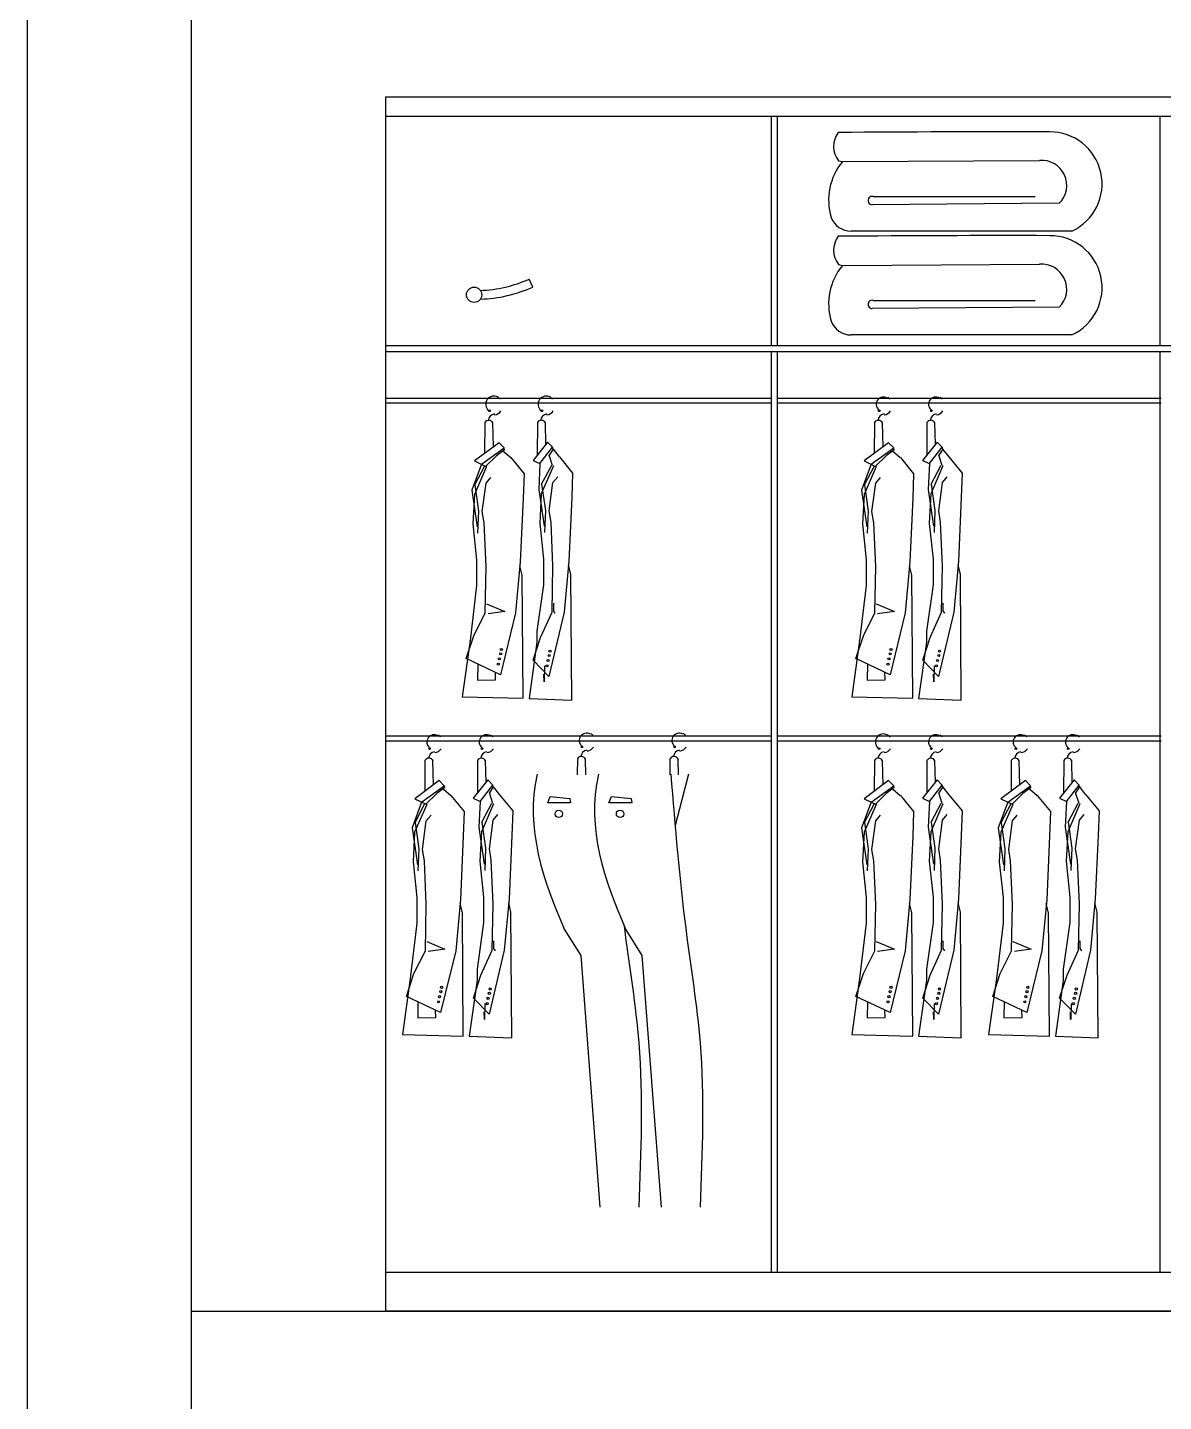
# Model space of a CAD drawing. Header units: inches. Extents: x 8.4 to 50.9, y 14.4 to 39.2.
# Drawn here: x 8.372 to 10.71, y 18.029 to 20.857 of the extents above; entities that cross this region are included whole.
import ezdxf

# ---------------------------------------------------------------- set-up
doc = ezdxf.new("R2010")
doc.units = ezdxf.units.IN
doc.header["$MEASUREMENT"] = 0
doc.layers.add('1', color=1, linetype='Continuous')
doc.layers.add('kadrbm', color=4, linetype='Continuous')

# ---------------------------------------------------------------- blocks, each defined once
blk = doc.blocks.new('kadrbm')
at = {"layer": 'kadrbm', "color": 4}
blk.add_lwpolyline([(0, 0), (0, 24.7972), (21, 24.7972), (21, 0), (0, 0)], close=True, dxfattribs=at)
blk.add_lwpolyline([(20.6631, 0.3257), (20.6631, 24.4603), (0.3369, 24.4603), (0.3369, 0.3257), (20.6631, 0.3257)], dxfattribs=at)

msp = doc.modelspace()

# ---------------------------------------------------------------- linework, layer by layer
at = {"layer": '1'}
for p, q in [((9.1095, 20.7147), (13.1215, 20.7147)), ((9.1095, 18.2147), (9.1095, 20.7147)), ((9.1095, 20.6747), (13.1215, 20.6747)), ((9.9035, 20.2026), (9.9035, 20.6747)), ((9.9155, 20.2026), (9.9155, 20.6747)), ((10.7035, 20.2026), (10.7035, 20.6747)), ((10.0416, 20.583), (10.0493, 20.5812)), ((10.0493, 20.5812), (10.4555, 20.5837)), ((10.1129, 20.5094), (10.446, 20.5094)), ((10.4959, 20.4954), (10.1109, 20.4924)), ((10.5219, 20.4382), (10.0672, 20.4382)), ((10.0416, 20.3694), (10.0493, 20.3675)), ((10.0493, 20.3675), (10.4555, 20.37)), ((9.4119, 20.3231), (9.4045, 20.3395)), ((10.4959, 20.2817), (10.1109, 20.2788)), ((10.1129, 20.2957), (10.446, 20.2957)), ((10.5219, 20.2245), (10.0672, 20.2245)), ((9.1095, 20.2026), (12.3095, 20.2026)), ((9.1095, 20.1906), (12.3095, 20.1906)), ((9.9035, 18.2947), (9.9035, 20.1906)), ((9.9155, 18.2947), (9.9155, 20.1906)), ((10.7035, 18.2947), (10.7035, 20.1906)), ((9.1095, 20.0944), (9.9035, 20.0944)), ((9.1095, 20.0844), (9.9035, 20.0844)), ((9.9155, 20.0944), (10.7055, 20.0944)), ((9.9155, 20.0844), (10.7055, 20.0844)), ((9.3133, 20.044), (9.3129, 19.9804)), ((9.331, 19.9938), (9.3298, 20.0433)), ((9.4214, 20.044), (9.421, 19.9769)), ((9.439, 19.9993), (9.4379, 20.0433)), ((10.1153, 20.044), (10.115, 19.9804)), ((10.133, 19.9938), (10.1318, 20.0433)), ((10.2235, 20.044), (10.2231, 19.9769)), ((10.241, 19.9993), (10.2399, 20.0433)), ((9.3425, 20.0023), (9.292, 19.965)), ((9.3425, 20.0023), (9.3529, 19.9919)), ((9.4425, 20.0037), (9.4125, 19.9663)), ((9.4425, 20.0037), (9.4529, 19.9932)), ((10.1446, 20.0023), (10.0941, 19.965)), ((10.1446, 20.0023), (10.155, 19.9919)), ((10.2446, 20.0037), (10.2146, 19.9663)), ((10.2446, 20.0037), (10.255, 19.9932)), ((9.3063, 19.9583), (9.3529, 19.9919)), ((9.3153, 19.954), (9.3374, 19.9759)), ((9.3538, 19.9882), (9.3374, 19.9759)), ((9.3506, 19.9858), (9.3665, 19.972)), ((9.3538, 19.9882), (9.3529, 19.9919)), ((9.3667, 19.972), (9.394, 19.9389)), ((9.4268, 19.9596), (9.4529, 19.9932)), ((9.4538, 19.9896), (9.4459, 19.9772)), ((9.4529, 19.9554), (9.4459, 19.9772)), ((9.4538, 19.9896), (9.4529, 19.9932)), ((9.4537, 19.9894), (9.4665, 19.9734)), ((9.4667, 19.9733), (9.494, 19.9402)), ((10.1084, 19.9583), (10.155, 19.9919)), ((10.1173, 19.954), (10.1395, 19.9759)), ((10.1559, 19.9882), (10.1395, 19.9759)), ((10.1526, 19.9858), (10.1686, 19.972)), ((10.1559, 19.9882), (10.155, 19.9919)), ((10.1687, 19.972), (10.1961, 19.9389)), ((10.2288, 19.9596), (10.255, 19.9932)), ((10.2559, 19.9896), (10.2479, 19.9772)), ((10.255, 19.9554), (10.2479, 19.9772)), ((10.2559, 19.9896), (10.255, 19.9932)), ((10.2557, 19.9894), (10.2686, 19.9734)), ((10.2687, 19.9733), (10.2961, 19.9402)), ((9.3063, 19.9583), (9.2866, 19.9049)), ((9.3168, 19.9535), (9.2919, 19.896)), ((9.292, 19.965), (9.3167, 19.9533)), ((9.2927, 19.9159), (9.3133, 19.955)), ((9.4125, 19.9663), (9.4268, 19.9596)), ((9.4268, 19.9596), (9.4242, 19.9063)), ((9.4544, 19.9548), (9.4295, 19.8973)), ((9.4303, 19.9172), (9.4509, 19.9563)), ((10.1084, 19.9583), (10.0886, 19.9049)), ((10.1188, 19.9535), (10.0939, 19.896)), ((10.0941, 19.965), (10.1188, 19.9533)), ((10.0947, 19.9159), (10.1153, 19.955)), ((10.2146, 19.9663), (10.2288, 19.9596)), ((10.2288, 19.9596), (10.2263, 19.9063)), ((10.2564, 19.9548), (10.2316, 19.8973)), ((10.2324, 19.9172), (10.2529, 19.9563)), ((9.2927, 19.9159), (9.3003, 19.862)), ((9.3081, 19.8609), (9.316, 19.9194)), ((9.316, 19.9194), (9.3257, 19.9311)), ((9.394, 19.9389), (9.3921, 19.8882)), ((9.4303, 19.9172), (9.4379, 19.8634)), ((9.4458, 19.8622), (9.4536, 19.9207)), ((9.4536, 19.9207), (9.4633, 19.9324)), ((9.494, 19.9402), (9.4921, 19.8895)), ((10.0947, 19.9159), (10.1023, 19.862)), ((10.1102, 19.8609), (10.118, 19.9194)), ((10.118, 19.9194), (10.1278, 19.9311)), ((10.1961, 19.9389), (10.1941, 19.8882)), ((10.2324, 19.9172), (10.24, 19.8634)), ((10.2478, 19.8622), (10.2556, 19.9207)), ((10.2556, 19.9207), (10.2654, 19.9324)), ((10.2961, 19.9402), (10.2941, 19.8895)), ((9.2866, 19.9049), (9.2976, 19.8292)), ((9.2919, 19.896), (9.2886, 19.8355)), ((9.3921, 19.8882), (9.3862, 19.7575)), ((9.4242, 19.9063), (9.4352, 19.8305)), ((9.4295, 19.8973), (9.4263, 19.8369)), ((9.4921, 19.8895), (9.4862, 19.7589)), ((10.0886, 19.9049), (10.0996, 19.8292)), ((10.0939, 19.896), (10.0907, 19.8355)), ((10.1941, 19.8882), (10.1883, 19.7575)), ((10.2263, 19.9063), (10.2372, 19.8305)), ((10.2316, 19.8973), (10.2283, 19.8369)), ((10.2941, 19.8895), (10.2883, 19.7589)), ((9.3003, 19.862), (9.2985, 19.8164)), ((9.3121, 19.8375), (9.3081, 19.8609)), ((9.4379, 19.8634), (9.4361, 19.8177)), ((9.4497, 19.8388), (9.4458, 19.8622)), ((10.1023, 19.862), (10.1005, 19.8164)), ((10.1141, 19.8375), (10.1102, 19.8609)), ((10.24, 19.8634), (10.2381, 19.8177)), ((10.2517, 19.8388), (10.2478, 19.8622)), ((9.2886, 19.8355), (9.2964, 19.7614)), ((9.316, 19.7478), (9.3121, 19.8375)), ((9.4263, 19.8369), (9.4341, 19.7628)), ((9.4536, 19.7491), (9.4497, 19.8388)), ((10.0907, 19.8355), (10.0985, 19.7614)), ((10.118, 19.7478), (10.1141, 19.8375)), ((10.2283, 19.8369), (10.2361, 19.7628)), ((10.2556, 19.7491), (10.2517, 19.8388)), ((9.2964, 19.7614), (9.2964, 19.7088)), ((9.314, 19.6523), (9.316, 19.7478)), ((9.3862, 19.7575), (9.3765, 19.6523)), ((9.3901, 19.7302), (9.3855, 19.7495)), ((9.4341, 19.7628), (9.4341, 19.7101)), ((9.4516, 19.6536), (9.4536, 19.7491)), ((9.4862, 19.7589), (9.4765, 19.6536)), ((9.4901, 19.7316), (9.4855, 19.7509)), ((10.0985, 19.7614), (10.0985, 19.7088)), ((10.116, 19.6523), (10.118, 19.7478)), ((10.1883, 19.7575), (10.1785, 19.6523)), ((10.1922, 19.7302), (10.1875, 19.7495)), ((10.2361, 19.7628), (10.2361, 19.7101)), ((10.2537, 19.6536), (10.2556, 19.7491)), ((10.2883, 19.7589), (10.2785, 19.6536)), ((10.2922, 19.7316), (10.2875, 19.7509)), ((9.3921, 19.4765), (9.3901, 19.7302)), ((9.4921, 19.4729), (9.4901, 19.7316)), ((10.1941, 19.4765), (10.1922, 19.7302)), ((10.2941, 19.4729), (10.2922, 19.7316)), ((9.2964, 19.7088), (9.2828, 19.5948)), ((9.4341, 19.7101), (9.4204, 19.6146)), ((10.0985, 19.7088), (10.0848, 19.5948)), ((10.2361, 19.7101), (10.2225, 19.6146)), ((9.3169, 19.6711), (9.3545, 19.6554)), ((9.4545, 19.6724), (9.4545, 19.6568)), ((10.1189, 19.6711), (10.1565, 19.6554)), ((10.2565, 19.6724), (10.2565, 19.6568)), ((9.2906, 19.6052), (9.314, 19.6523)), ((9.3545, 19.6554), (9.32, 19.6504)), ((9.3765, 19.6523), (9.3454, 19.5251)), ((9.4282, 19.6016), (9.4516, 19.6536)), ((9.4765, 19.6536), (9.4454, 19.5215)), ((9.4545, 19.6568), (9.4576, 19.6518)), ((10.0926, 19.6052), (10.116, 19.6523)), ((10.1565, 19.6554), (10.122, 19.6504)), ((10.1785, 19.6523), (10.1475, 19.5251)), ((10.2303, 19.6016), (10.2537, 19.6536)), ((10.2785, 19.6536), (10.2475, 19.5215)), ((10.2565, 19.6568), (10.2597, 19.6518)), ((9.2752, 19.5582), (9.2906, 19.6052)), ((9.4204, 19.6146), (9.4204, 19.5919)), ((10.0772, 19.5582), (10.0926, 19.6052)), ((10.2225, 19.6146), (10.2225, 19.5919)), ((9.2828, 19.5954), (9.2667, 19.4798)), ((9.2828, 19.5948), (9.2828, 19.5954)), ((9.4204, 19.5919), (9.4043, 19.4762)), ((9.4128, 19.5547), (9.4282, 19.6016)), ((10.0848, 19.5954), (10.0687, 19.4798)), ((10.0848, 19.5948), (10.0848, 19.5954)), ((10.2225, 19.5919), (10.2064, 19.4762)), ((10.2149, 19.5547), (10.2303, 19.6016)), ((9.3454, 19.5251), (9.2752, 19.5582)), ((9.2987, 19.5471), (9.2982, 19.514)), ((9.4454, 19.5215), (9.4128, 19.5547)), ((10.1475, 19.5251), (10.0772, 19.5582)), ((10.1008, 19.5471), (10.1002, 19.514)), ((10.2475, 19.5215), (10.2149, 19.5547)), ((9.3355, 19.5147), (9.335, 19.53)), ((9.4354, 19.5111), (9.435, 19.5264)), ((9.4364, 19.5435), (9.4358, 19.5104)), ((10.1375, 19.5147), (10.137, 19.53)), ((10.2375, 19.5111), (10.237, 19.5264)), ((10.2384, 19.5435), (10.2379, 19.5104)), ((9.2982, 19.514), (9.3355, 19.5147)), ((9.4358, 19.5104), (9.4354, 19.5111)), ((10.1002, 19.514), (10.1375, 19.5147)), ((10.2379, 19.5104), (10.2375, 19.5111)), ((9.2667, 19.4798), (9.3921, 19.4765)), ((9.4043, 19.4762), (9.4921, 19.4729)), ((10.0687, 19.4798), (10.1941, 19.4765)), ((10.2064, 19.4762), (10.2941, 19.4729)), ((9.1095, 19.399), (9.9035, 19.399)), ((9.1095, 19.389), (9.9035, 19.389)), ((9.9155, 19.399), (10.7055, 19.399)), ((9.9155, 19.389), (10.7055, 19.389)), ((9.1901, 19.3486), (9.1898, 19.2851)), ((9.2078, 19.2984), (9.2066, 19.3479)), ((9.2983, 19.3486), (9.2979, 19.2815)), ((9.3158, 19.3039), (9.3148, 19.3479)), ((9.5038, 19.352), (9.5036, 19.3191)), ((9.5211, 19.3191), (9.5203, 19.3512)), ((9.6945, 19.352), (9.6943, 19.3191)), ((9.7118, 19.3191), (9.711, 19.3512)), ((10.1153, 19.3486), (10.115, 19.2851)), ((10.133, 19.2984), (10.1318, 19.3479)), ((10.2235, 19.3486), (10.2231, 19.2815)), ((10.241, 19.3039), (10.2399, 19.3479)), ((10.397, 19.3486), (10.3966, 19.2851)), ((10.4147, 19.2984), (10.4135, 19.3479)), ((10.5051, 19.3486), (10.5047, 19.2815)), ((10.5227, 19.3039), (10.5216, 19.3479)), ((9.7328, 19.3201), (9.705, 19.2146)), ((9.2194, 19.307), (9.1689, 19.2696)), ((9.1832, 19.2629), (9.2298, 19.2965)), ((9.2307, 19.2929), (9.2143, 19.2805)), ((9.2194, 19.307), (9.2298, 19.2965)), ((9.2307, 19.2929), (9.2298, 19.2965)), ((9.3194, 19.3083), (9.2894, 19.2709)), ((9.3036, 19.2642), (9.3298, 19.2979)), ((9.3194, 19.3083), (9.3298, 19.2979)), ((9.3307, 19.2942), (9.3227, 19.2819)), ((9.3307, 19.2942), (9.3298, 19.2979)), ((9.3306, 19.294), (9.3434, 19.278)), ((10.1446, 19.307), (10.0941, 19.2696)), ((10.1084, 19.2629), (10.155, 19.2965)), ((10.1559, 19.2929), (10.1395, 19.2805)), ((10.1446, 19.307), (10.155, 19.2965)), ((10.1559, 19.2929), (10.155, 19.2965)), ((10.2446, 19.3083), (10.2146, 19.2709)), ((10.2288, 19.2642), (10.255, 19.2979)), ((10.2446, 19.3083), (10.255, 19.2979)), ((10.2559, 19.2942), (10.2479, 19.2819)), ((10.2559, 19.2942), (10.255, 19.2979)), ((10.2557, 19.294), (10.2686, 19.278)), ((10.4262, 19.307), (10.3758, 19.2696)), ((10.39, 19.2629), (10.4367, 19.2965)), ((10.4376, 19.2929), (10.4211, 19.2805)), ((10.4262, 19.307), (10.4367, 19.2965)), ((10.4376, 19.2929), (10.4367, 19.2965)), ((10.5262, 19.3083), (10.4962, 19.2709)), ((10.5105, 19.2642), (10.5367, 19.2979)), ((10.5262, 19.3083), (10.5367, 19.2979)), ((10.5376, 19.2942), (10.5296, 19.2819)), ((10.5376, 19.2942), (10.5367, 19.2979)), ((10.5374, 19.294), (10.5502, 19.278)), ((9.1832, 19.2629), (9.1635, 19.2096)), ((9.1689, 19.2696), (9.1936, 19.258)), ((9.1921, 19.2586), (9.2143, 19.2805)), ((9.2274, 19.2904), (9.2434, 19.2766)), ((9.2435, 19.2766), (9.2709, 19.2435)), ((9.2894, 19.2709), (9.3036, 19.2642)), ((9.3036, 19.2642), (9.3011, 19.2109)), ((9.3298, 19.26), (9.3227, 19.2819)), ((9.3435, 19.278), (9.3709, 19.2448)), ((9.4427, 19.2613), (9.4479, 19.2744)), ((9.4479, 19.2744), (9.4883, 19.2704)), ((9.4883, 19.2704), (9.4898, 19.2613)), ((9.5689, 19.2613), (9.5741, 19.2744)), ((9.5741, 19.2744), (9.6145, 19.2704)), ((9.6145, 19.2704), (9.616, 19.2613)), ((10.1084, 19.2629), (10.0886, 19.2096)), ((10.0941, 19.2696), (10.1188, 19.258)), ((10.1173, 19.2586), (10.1395, 19.2805)), ((10.1526, 19.2904), (10.1686, 19.2766)), ((10.1687, 19.2766), (10.1961, 19.2435)), ((10.2146, 19.2709), (10.2288, 19.2642)), ((10.2288, 19.2642), (10.2263, 19.2109)), ((10.255, 19.26), (10.2479, 19.2819)), ((10.2687, 19.278), (10.2961, 19.2448)), ((10.39, 19.2629), (10.3703, 19.2096)), ((10.3758, 19.2696), (10.4005, 19.258)), ((10.399, 19.2586), (10.4211, 19.2805)), ((10.4343, 19.2904), (10.4502, 19.2766)), ((10.4504, 19.2766), (10.4778, 19.2435)), ((10.4962, 19.2709), (10.5105, 19.2642)), ((10.5105, 19.2642), (10.5079, 19.2109)), ((10.5366, 19.26), (10.5296, 19.2819)), ((10.5504, 19.278), (10.5778, 19.2448)), ((9.1936, 19.2581), (9.1688, 19.2006)), ((9.1696, 19.2205), (9.1901, 19.2596)), ((9.1928, 19.224), (9.2026, 19.2357)), ((9.2709, 19.2435), (9.269, 19.1928)), ((9.3313, 19.2594), (9.3064, 19.2019)), ((9.3072, 19.2218), (9.3278, 19.2609)), ((9.3304, 19.2253), (9.3402, 19.237)), ((9.3709, 19.2448), (9.3689, 19.1941)), ((9.4898, 19.2613), (9.4427, 19.2613)), ((9.616, 19.2613), (9.5689, 19.2613)), ((10.1188, 19.2581), (10.0939, 19.2006)), ((10.0947, 19.2205), (10.1153, 19.2596)), ((10.118, 19.224), (10.1278, 19.2357)), ((10.1961, 19.2435), (10.1941, 19.1928)), ((10.2564, 19.2594), (10.2316, 19.2019)), ((10.2324, 19.2218), (10.2529, 19.2609)), ((10.2556, 19.2253), (10.2654, 19.237)), ((10.2961, 19.2448), (10.2941, 19.1941)), ((10.4005, 19.2581), (10.3756, 19.2006)), ((10.3764, 19.2205), (10.397, 19.2596)), ((10.3997, 19.224), (10.4094, 19.2357)), ((10.4778, 19.2435), (10.4758, 19.1928)), ((10.5381, 19.2594), (10.5133, 19.2019)), ((10.5141, 19.2218), (10.5346, 19.2609)), ((10.5373, 19.2253), (10.5471, 19.237)), ((10.5778, 19.2448), (10.5758, 19.1941)), ((9.1635, 19.2096), (9.1744, 19.1338)), ((9.1696, 19.2205), (9.1772, 19.1667)), ((9.185, 19.1655), (9.1928, 19.224)), ((9.3011, 19.2109), (9.312, 19.1351)), ((9.3072, 19.2218), (9.3148, 19.168)), ((9.3226, 19.1668), (9.3304, 19.2253)), ((10.0886, 19.2096), (10.0996, 19.1338)), ((10.0947, 19.2205), (10.1023, 19.1667)), ((10.1102, 19.1655), (10.118, 19.224)), ((10.2263, 19.2109), (10.2372, 19.1351)), ((10.2324, 19.2218), (10.24, 19.168)), ((10.2478, 19.1668), (10.2556, 19.2253)), ((10.3703, 19.2096), (10.3813, 19.1338)), ((10.3764, 19.2205), (10.384, 19.1667)), ((10.3919, 19.1655), (10.3997, 19.224)), ((10.5079, 19.2109), (10.5189, 19.1351)), ((10.5141, 19.2218), (10.5217, 19.168)), ((10.5295, 19.1668), (10.5373, 19.2253)), ((9.1688, 19.2006), (9.1655, 19.1401)), ((9.269, 19.1928), (9.2631, 19.0622)), ((9.3064, 19.2019), (9.3031, 19.1415)), ((9.3689, 19.1941), (9.3631, 19.0635)), ((10.0939, 19.2006), (10.0907, 19.1401)), ((10.1941, 19.1928), (10.1883, 19.0622)), ((10.2316, 19.2019), (10.2283, 19.1415)), ((10.2941, 19.1941), (10.2883, 19.0635)), ((10.3756, 19.2006), (10.3724, 19.1401)), ((10.4758, 19.1928), (10.47, 19.0622)), ((10.5133, 19.2019), (10.51, 19.1415)), ((10.5758, 19.1941), (10.57, 19.0635)), ((9.1772, 19.1667), (9.1753, 19.121)), ((9.1889, 19.1421), (9.185, 19.1655)), ((9.3148, 19.168), (9.313, 19.1223)), ((9.3265, 19.1434), (9.3226, 19.1668)), ((10.1023, 19.1667), (10.1005, 19.121)), ((10.1141, 19.1421), (10.1102, 19.1655)), ((10.24, 19.168), (10.2381, 19.1223)), ((10.2517, 19.1434), (10.2478, 19.1668)), ((10.384, 19.1667), (10.3822, 19.121)), ((10.3958, 19.1421), (10.3919, 19.1655)), ((10.5217, 19.168), (10.5198, 19.1223)), ((10.5334, 19.1434), (10.5295, 19.1668)), ((9.1655, 19.1401), (9.1733, 19.0661)), ((9.1928, 19.0524), (9.1889, 19.1421)), ((9.3031, 19.1415), (9.3109, 19.0674)), ((9.3304, 19.0537), (9.3265, 19.1434)), ((10.0907, 19.1401), (10.0985, 19.0661)), ((10.118, 19.0524), (10.1141, 19.1421)), ((10.2283, 19.1415), (10.2361, 19.0674)), ((10.2556, 19.0537), (10.2517, 19.1434)), ((10.3724, 19.1401), (10.3802, 19.0661)), ((10.3997, 19.0524), (10.3958, 19.1421)), ((10.51, 19.1415), (10.5178, 19.0674)), ((10.5373, 19.0537), (10.5334, 19.1434)), ((9.1733, 19.0661), (9.1733, 19.0134)), ((9.3109, 19.0674), (9.3109, 19.0147)), ((10.0985, 19.0661), (10.0985, 19.0134)), ((10.2361, 19.0674), (10.2361, 19.0147)), ((10.3802, 19.0661), (10.3802, 19.0134)), ((10.5178, 19.0674), (10.5178, 19.0147)), ((9.1909, 18.9569), (9.1928, 19.0524)), ((9.2631, 19.0622), (9.2533, 18.9569)), ((9.267, 19.0349), (9.2624, 19.0542)), ((9.3285, 18.9582), (9.3304, 19.0537)), ((9.3631, 19.0635), (9.3533, 18.9582)), ((9.367, 19.0362), (9.3624, 19.0555)), ((9.3689, 18.7776), (9.367, 19.0362)), ((10.116, 18.9569), (10.118, 19.0524)), ((10.1883, 19.0622), (10.1785, 18.9569)), ((10.1922, 19.0349), (10.1875, 19.0542)), ((10.2537, 18.9582), (10.2556, 19.0537)), ((10.2883, 19.0635), (10.2785, 18.9582)), ((10.2922, 19.0362), (10.2875, 19.0555)), ((10.2941, 18.7776), (10.2922, 19.0362)), ((10.3977, 18.9569), (10.3997, 19.0524)), ((10.47, 19.0622), (10.4602, 18.9569)), ((10.4739, 19.0349), (10.4692, 19.0542)), ((10.5354, 18.9582), (10.5373, 19.0537)), ((10.57, 19.0635), (10.5602, 18.9582)), ((10.5739, 19.0362), (10.5692, 19.0555)), ((10.5758, 18.7776), (10.5739, 19.0362)), ((9.1733, 19.0134), (9.1596, 18.8994)), ((9.269, 18.7811), (9.267, 19.0349)), ((9.3109, 19.0147), (9.2973, 18.9192)), ((10.0985, 19.0134), (10.0848, 18.8994)), ((10.1941, 18.7811), (10.1922, 19.0349)), ((10.2361, 19.0147), (10.2225, 18.9192)), ((10.3802, 19.0134), (10.3665, 18.8994)), ((10.4758, 18.7811), (10.4739, 19.0349)), ((10.5178, 19.0147), (10.5041, 18.9192)), ((9.5113, 18.9467), (9.4759, 19.0035)), ((9.6375, 18.9467), (9.6022, 19.0035)), ((9.1674, 18.9098), (9.1909, 18.9569)), ((9.1937, 18.9757), (9.2313, 18.9601)), ((9.2313, 18.9601), (9.1968, 18.955)), ((9.2533, 18.9569), (9.2223, 18.8297)), ((9.3051, 18.9062), (9.3285, 18.9582)), ((9.3533, 18.9582), (9.3223, 18.8261)), ((9.3313, 18.977), (9.3313, 18.9614)), ((9.3313, 18.9614), (9.3345, 18.9564)), ((10.0926, 18.9098), (10.116, 18.9569)), ((10.1189, 18.9757), (10.1565, 18.9601)), ((10.1565, 18.9601), (10.122, 18.955)), ((10.1785, 18.9569), (10.1475, 18.8297)), ((10.2303, 18.9062), (10.2537, 18.9582)), ((10.2785, 18.9582), (10.2475, 18.8261)), ((10.2565, 18.977), (10.2565, 18.9614)), ((10.2565, 18.9614), (10.2597, 18.9564)), ((10.3743, 18.9098), (10.3977, 18.9569)), ((10.4006, 18.9757), (10.4382, 18.9601)), ((10.4382, 18.9601), (10.4037, 18.955)), ((10.4602, 18.9569), (10.4292, 18.8297)), ((10.5119, 18.9062), (10.5354, 18.9582)), ((10.5602, 18.9582), (10.5291, 18.8261)), ((10.5382, 18.977), (10.5382, 18.9614)), ((10.5382, 18.9614), (10.5413, 18.9564)), ((9.551, 18.4291), (9.5113, 18.9467)), ((9.6772, 18.4291), (9.6375, 18.9467)), ((9.1596, 18.9), (9.1436, 18.7844)), ((9.152, 18.8628), (9.1674, 18.9098)), ((9.1596, 18.8994), (9.1596, 18.9)), ((9.2973, 18.8965), (9.2812, 18.7809)), ((9.2897, 18.8593), (9.3051, 18.9062)), ((9.2973, 18.9192), (9.2973, 18.8965)), ((10.0848, 18.9), (10.0687, 18.7844)), ((10.0772, 18.8628), (10.0926, 18.9098)), ((10.0848, 18.8994), (10.0848, 18.9)), ((10.2225, 18.8965), (10.2064, 18.7809)), ((10.2149, 18.8593), (10.2303, 18.9062)), ((10.2225, 18.9192), (10.2225, 18.8965)), ((10.3665, 18.9), (10.3504, 18.7844)), ((10.3589, 18.8628), (10.3743, 18.9098)), ((10.3665, 18.8994), (10.3665, 18.9)), ((10.5041, 18.8965), (10.4881, 18.7809)), ((10.4965, 18.8593), (10.5119, 18.9062)), ((10.5041, 18.9192), (10.5041, 18.8965)), ((9.2223, 18.8297), (9.152, 18.8628)), ((9.1756, 18.8517), (9.1751, 18.8186)), ((9.3223, 18.8261), (9.2897, 18.8593)), ((9.3132, 18.8482), (9.3127, 18.8151)), ((10.1475, 18.8297), (10.0772, 18.8628)), ((10.1008, 18.8517), (10.1002, 18.8186)), ((10.2475, 18.8261), (10.2149, 18.8593)), ((10.2384, 18.8482), (10.2379, 18.8151)), ((10.4292, 18.8297), (10.3589, 18.8628)), ((10.3825, 18.8517), (10.3819, 18.8186)), ((10.5291, 18.8261), (10.4965, 18.8593)), ((10.5201, 18.8482), (10.5195, 18.8151)), ((9.1751, 18.8186), (9.2123, 18.8193)), ((9.2123, 18.8193), (9.2119, 18.8346)), ((9.3123, 18.8157), (9.3118, 18.8311)), ((9.3127, 18.8151), (9.3123, 18.8157)), ((10.1002, 18.8186), (10.1375, 18.8193)), ((10.1375, 18.8193), (10.137, 18.8346)), ((10.2375, 18.8157), (10.237, 18.8311)), ((10.2379, 18.8151), (10.2375, 18.8157)), ((10.3819, 18.8186), (10.4192, 18.8193)), ((10.4192, 18.8193), (10.4187, 18.8346)), ((10.5192, 18.8157), (10.5187, 18.8311)), ((10.5195, 18.8151), (10.5192, 18.8157)), ((9.1436, 18.7844), (9.269, 18.7811)), ((10.0687, 18.7844), (10.1941, 18.7811)), ((10.3504, 18.7844), (10.4758, 18.7811)), ((9.2812, 18.7809), (9.3689, 18.7776)), ((10.2064, 18.7809), (10.2941, 18.7776)), ((10.4881, 18.7809), (10.5758, 18.7776)), ((13.1215, 18.2947), (9.1095, 18.2947)), ((8.7087, 18.2147), (29.0349, 18.2147)), ((13.1215, 18.2147), (9.1095, 18.2147))]:
    msp.add_line(p, q, dxfattribs=at)
for centre, radius in [((9.2912, 20.3072), 0.0157), ((9.3229, 20.0683), 0.00177), ((9.4306, 20.0683), 0.00177), ((10.1249, 20.0683), 0.00177), ((10.2326, 20.0683), 0.00177), ((9.3474, 19.5769), 0.00219), ((9.4474, 19.5734), 0.00219), ((10.1494, 19.5769), 0.00219), ((10.2494, 19.5734), 0.00219), ((9.3412, 19.5469), 0.00219), ((9.3432, 19.5578), 0.00219), ((9.3458, 19.5681), 0.00219), ((9.4412, 19.5434), 0.00219), ((9.4432, 19.5543), 0.00219), ((9.4458, 19.5645), 0.00219), ((10.1432, 19.5469), 0.00219), ((10.1452, 19.5578), 0.00219), ((10.1479, 19.5681), 0.00219), ((10.2432, 19.5434), 0.00219), ((10.2452, 19.5543), 0.00219), ((10.2479, 19.5645), 0.00219), ((9.5134, 19.3763), 0.00177), ((9.7042, 19.3763), 0.00177), ((9.1998, 19.3729), 0.00177), ((9.3074, 19.3729), 0.00177), ((10.1249, 19.3729), 0.00177), ((10.2326, 19.3729), 0.00177), ((10.4066, 19.3729), 0.00177), ((10.5143, 19.3729), 0.00177), ((9.4655, 19.2385), 0.0076), ((9.5917, 19.2385), 0.0076), ((9.2227, 18.8727), 0.00219), ((9.2243, 18.8816), 0.00219), ((9.3227, 18.8691), 0.00219), ((9.3242, 18.878), 0.00219), ((10.1479, 18.8727), 0.00219), ((10.1494, 18.8816), 0.00219), ((10.2479, 18.8691), 0.00219), ((10.2494, 18.878), 0.00219), ((10.4296, 18.8727), 0.00219), ((10.4311, 18.8816), 0.00219), ((10.5296, 18.8691), 0.00219), ((10.5311, 18.878), 0.00219), ((9.218, 18.8516), 0.00219), ((9.22, 18.8624), 0.00219), ((9.318, 18.848), 0.00219), ((9.32, 18.8589), 0.00219), ((10.1432, 18.8516), 0.00219), ((10.1452, 18.8624), 0.00219), ((10.2432, 18.848), 0.00219), ((10.2452, 18.8589), 0.00219), ((10.4249, 18.8516), 0.00219), ((10.4269, 18.8624), 0.00219), ((10.5249, 18.848), 0.00219), ((10.5269, 18.8589), 0.00219)]:
    msp.add_circle(centre, radius, dxfattribs=at)
for centre, radius, start, end in [((10.0791, 20.6126), 0.0477, 143.1809, 218.2472), ((10.381, -21.2386), 41.8812, 89.87023, 90.46534), ((10.4769, 20.5354), 0.1071, 294.8344, 90.5457), ((10.1463, 20.502), 0.1252, 140.7813, 196.5816), ((10.4597, 20.5323), 0.0516, 314.4132, 94.7681), ((10.1108, 20.501), 0.00859, 75.823, 270.7467), ((10.0672, 20.482), 0.0438, 201.025, 270), ((10.0791, 20.3989), 0.0477, 143.1809, 218.2472), ((10.381, -21.4523), 41.8812, 89.87023, 90.46534), ((10.4769, 20.3217), 0.1071, 294.8344, 90.5457), ((10.1463, 20.2883), 0.1252, 140.7813, 196.5816), ((10.4597, 20.3186), 0.0516, 314.4132, 94.7681), ((9.2956, 20.5816), 0.2655, 271.8197, 294.2226), ((9.2956, 20.5816), 0.2835, 271.7314, 294.2226), ((10.1108, 20.2873), 0.00859, 75.823, 270.7467), ((10.0672, 20.2683), 0.0438, 201.025, 270), ((9.332, 20.0817), 0.0168, 58.8889, 230.4094), ((9.3305, 20.0793), 0.0196, 40.831, 58.8889), ((9.4397, 20.0817), 0.0168, 58.8889, 230.4094), ((9.4382, 20.0793), 0.0196, 40.831, 58.8889), ((10.134, 20.0817), 0.0149, 58.8889, 230.4094), ((10.1326, 20.0793), 0.0196, 40.831, 58.8889), ((10.2417, 20.0817), 0.0149, 58.8889, 230.4094), ((10.2403, 20.0793), 0.0196, 40.831, 58.8889), ((9.3351, 20.0473), 0.0147, 98.1438, 177.8717), ((9.3305, 20.0793), 0.0196, 278.1438, 325.0188), ((9.4428, 20.0473), 0.0147, 98.1438, 177.8717), ((9.4382, 20.0793), 0.0196, 278.1438, 325.0188), ((10.1372, 20.0473), 0.0147, 98.1438, 177.8717), ((10.1326, 20.0793), 0.0196, 278.1438, 325.0188), ((10.2448, 20.0473), 0.0147, 98.1438, 177.8717), ((10.2403, 20.0793), 0.0196, 278.1438, 325.0188), ((9.3213, 20.0395), 0.00924, 24.2419, 150.7783), ((9.4295, 20.0395), 0.00924, 24.2419, 150.7783), ((10.1234, 20.0395), 0.00924, 24.2419, 150.7783), ((10.2315, 20.0395), 0.00924, 24.2419, 150.7783), ((9.5225, 19.3897), 0.0149, 58.8889, 230.4094), ((9.5211, 19.3873), 0.0196, 40.831, 58.8889), ((9.7132, 19.3897), 0.0149, 58.8889, 230.4094), ((9.7118, 19.3873), 0.0196, 40.831, 58.8889), ((9.2088, 19.3864), 0.0149, 58.8889, 230.4094), ((9.2074, 19.384), 0.0196, 40.831, 58.8889), ((9.3165, 19.3864), 0.0149, 58.8889, 230.4094), ((9.3151, 19.384), 0.0196, 40.831, 58.8889), ((9.5211, 19.3873), 0.0196, 278.1438, 325.0188), ((9.7118, 19.3873), 0.0196, 278.1438, 325.0188), ((10.134, 19.3864), 0.0168, 58.8889, 230.4094), ((10.1326, 19.384), 0.0196, 40.831, 58.8889), ((10.2417, 19.3864), 0.0149, 58.8889, 230.4094), ((10.2403, 19.384), 0.0196, 40.831, 58.8889), ((10.4157, 19.3864), 0.0149, 58.8889, 230.4094), ((10.4143, 19.384), 0.0196, 40.831, 58.8889), ((10.5234, 19.3864), 0.0149, 58.8889, 230.4094), ((10.5219, 19.384), 0.0196, 40.831, 58.8889), ((9.1982, 19.3441), 0.00924, 24.2419, 150.7783), ((9.212, 19.3519), 0.0147, 98.1438, 177.8717), ((9.2074, 19.384), 0.0196, 278.1438, 325.0188), ((9.3063, 19.3441), 0.00924, 24.2419, 150.7783), ((9.3197, 19.3519), 0.0147, 98.1438, 177.8717), ((9.3151, 19.384), 0.0196, 278.1438, 325.0188), ((9.5119, 19.3474), 0.00924, 24.2419, 150.7783), ((9.5256, 19.3552), 0.0147, 98.1438, 177.8717), ((9.7026, 19.3474), 0.00924, 24.2419, 150.7783), ((9.7164, 19.3552), 0.0147, 98.1438, 177.8717), ((10.1234, 19.3441), 0.00924, 24.2419, 150.7783), ((10.1372, 19.3519), 0.0147, 98.1438, 177.8717), ((10.1326, 19.384), 0.0196, 278.1438, 325.0188), ((10.2315, 19.3441), 0.00924, 24.2419, 150.7783), ((10.2448, 19.3519), 0.0147, 98.1438, 177.8717), ((10.2403, 19.384), 0.0196, 278.1438, 325.0188), ((10.4051, 19.3441), 0.00924, 24.2419, 150.7783), ((10.4188, 19.3519), 0.0147, 98.1438, 177.8717), ((10.4143, 19.384), 0.0196, 278.1438, 325.0188), ((10.5132, 19.3441), 0.00924, 24.2419, 150.7783), ((10.5265, 19.3519), 0.0147, 98.1438, 177.8717), ((10.5219, 19.384), 0.0196, 278.1438, 325.0188)]:
    msp.add_arc(centre, radius, start, end, dxfattribs=at)
for points in [[(9.4213, 19.3201), (9.395, 19.2093), (9.4349, 19.0986), (9.4759, 19.0035)], [(9.5476, 19.3201), (9.5212, 19.2093), (9.5611, 19.0986), (9.6022, 19.0035)]]:
    msp.add_open_spline(points, degree=3, dxfattribs=at)
msp.add_spline([(9.6963, 19.3201), (9.7275, 18.998), (9.7564, 18.7674), (9.7564, 18.4291)], degree=3, dxfattribs=at)
msp.add_open_spline([(9.6, 19.0086), (9.6004, 19.0051), (9.6107, 18.9247), (9.6424, 18.7329), (9.6347, 18.5422), (9.6302, 18.4291)], degree=3, knots=[386.240323, 386.240323, 386.240323, 386.240323, 399.459727, 686.334632, 1104.083658, 1104.083658, 1104.083658, 1104.083658], dxfattribs=at)

# ---------------------------------------------------------------- block references
at = {"layer": 'kadrbm'}
msp.add_blockref('kadrbm', (8.3718, 14.4249), dxfattribs=at)

doc.saveas('drawing.dxf')
